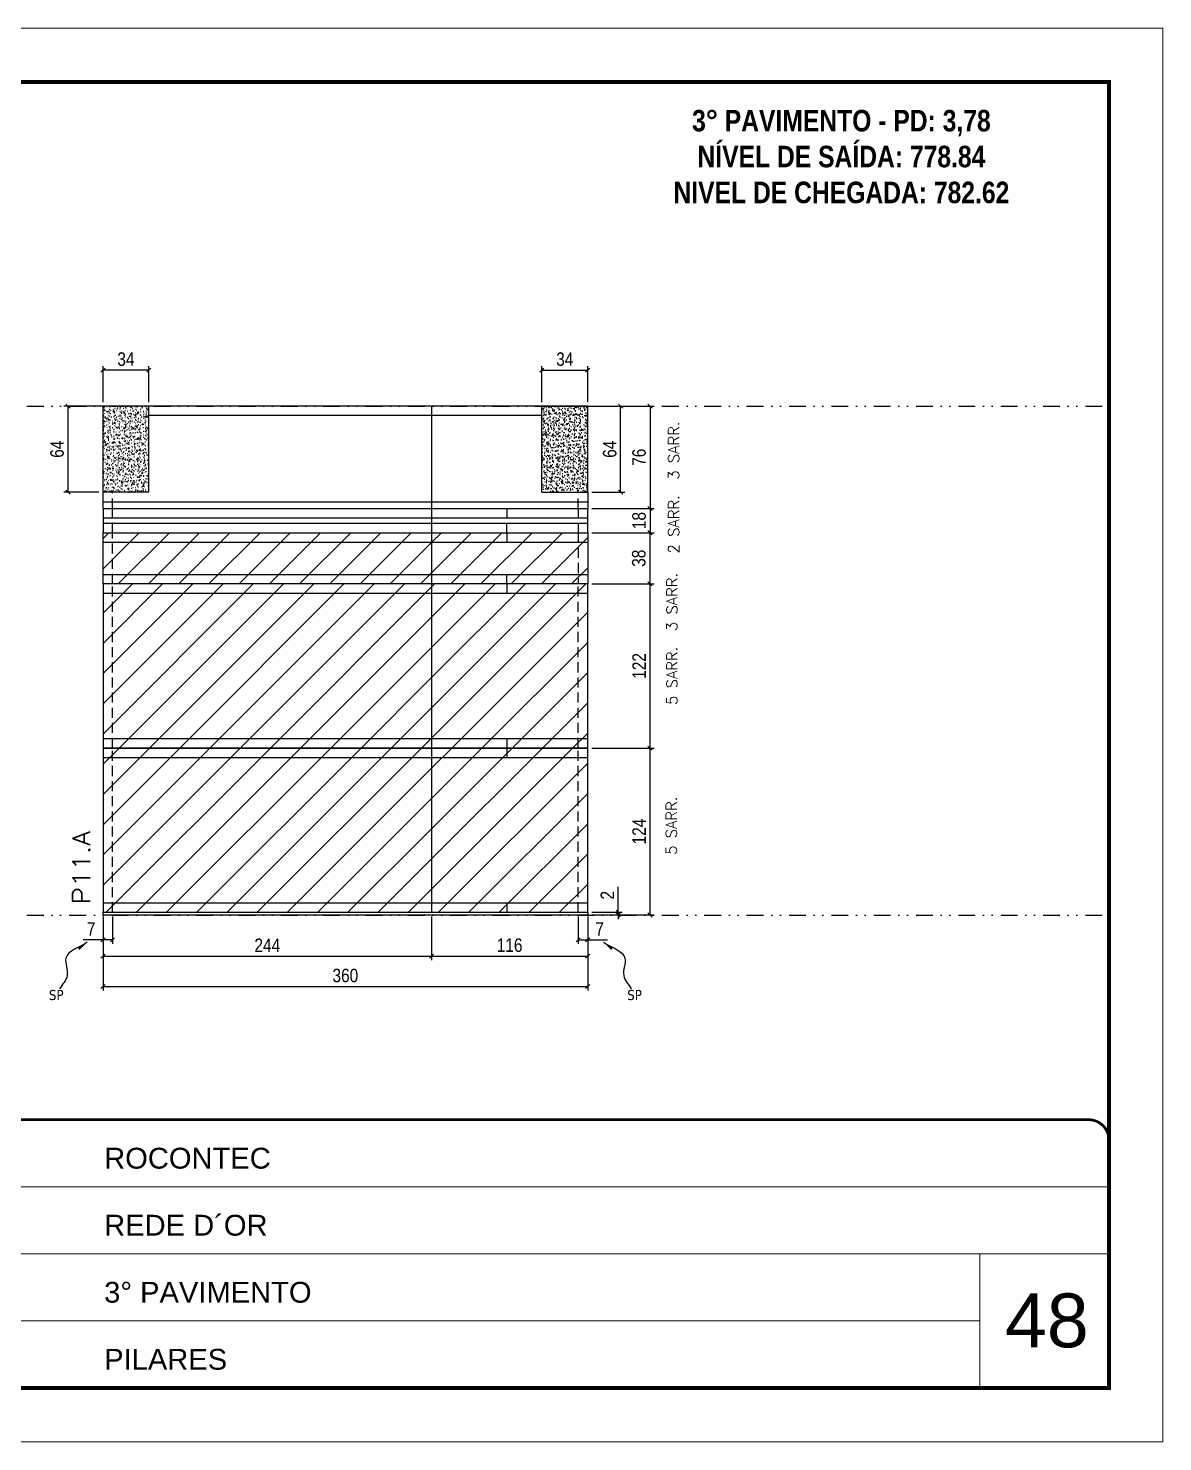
# Model space of a CAD drawing. Extents: x 2949 to 9203, y -16089 to 12527.
# Drawn here: x 8360 to 9203, y -1158 to -108 of the extents above; entities that cross this region are included whole.
import ezdxf

# ---------------------------------------------------------------- set-up
doc = ezdxf.new("R2010")
doc.units = 0
for name, pattern in [('CONTINUO', [0]), ('DASHED', [0.75, 0.5, -0.25]), ('DIVIDE2', [0.625, 0.25, -0.125, 0, -0.125, 0, -0.125]), ('HIDDEN', [0.375, 0.25, -0.125])]:
    doc.linetypes.add(name, pattern=pattern)
for name, color, linetype, lineweight in [('CARIMBO', 255, 'Continuous', 9), ('Folhas', 255, 'Continuous', 9), ('Hachura', 251, 'Continuous', 9), ('SARRAFO DE PRESSAO', 251, 'DASHED', 9), ('Texto Seção', 7, 'Continuous', 15)]:
    doc.layers.add(name, color=color, linetype=linetype, lineweight=lineweight)
for name, color, linetype in [('COTA', 241, 'Continuous'), ('NOMENCLATURA', 7, 'Continuous'), ('Nível', 160, 'Continuous'), ('Painéis', 200, 'Continuous'), ('SARR_2.2x7', 40, 'Continuous'), ('Sarrafo de Pressão', 42, 'HIDDEN'), ('texto', 7, 'Continuous')]:
    doc.layers.add(name, color=color, linetype=linetype)
doc.styles.add('ARIAL', font='arial.ttf')
doc.styles.add('COTA TECNICA', font='techl___.ttf', dxfattribs={"height": 10})
doc.styles.add('COTA TECNICA-50', font='techl___.ttf', dxfattribs={"height": 10})
doc.styles.add('REGUA-120', font='ROMANS.shx', dxfattribs={"height": 15})
doc.styles.add('ROMANC', font='techb___.ttf', dxfattribs={"height": 2.5})
doc.styles.add('ROMANS', font='romans.shx')
doc.styles.get("Standard").update_dxf_attribs({"font": 'arial.ttf'})
doc.dimstyles.new('COTA PAINEL-50', dxfattribs={"dimtxt": 10, "dimasz": 3, "dimexe": 3, "dimexo": 3, "dimgap": 3, "dimtad": 1, "dimdec": 1, "dimzin": 12, "dimdsep": 46, "dimtxsty": 'COTA TECNICA-50', "dimblk1": 'OBLIQUE', "dimblk2": 'OBLIQUE', "dimsah": 1, "dimcen": 0.9, "dimclrd": 4, "dimclre": 4, "dimclrt": 240, "dimadec": 1, "dimazin": 3, "dimtfac": 1, "dimtdec": 1, "dimtmove": 0, "dimatfit": 3, "dimfxl": 1, "dimtolj": 1, "dimtzin": 12, "dimarcsym": 0})
doc.dimstyles.new('PAINEL', dxfattribs={"dimtxt": 10, "dimasz": 3, "dimexe": 3, "dimexo": 3, "dimgap": 3, "dimtad": 1, "dimdec": 1, "dimzin": 12, "dimdsep": 46, "dimtxsty": 'COTA TECNICA', "dimblk1": 'OBLIQUE', "dimblk2": 'OBLIQUE', "dimsah": 1, "dimcen": 0.9, "dimclrd": 4, "dimclre": 4, "dimclrt": 240, "dimadec": 1, "dimazin": 3, "dimtfac": 1, "dimtdec": 1, "dimtmove": 0, "dimatfit": 3, "dimfxl": 1, "dimtolj": 1, "dimtzin": 12, "dimarcsym": 0})
doc.dimstyles.get("Standard").update_dxf_attribs({"dimtxt": 0.18, "dimasz": 0.18, "dimexe": 0.18, "dimexo": 0.0625, "dimgap": 0.09, "dimtad": 0, "dimtih": 1, "dimtoh": 1, "dimdec": 4, "dimzin": 0, "dimdsep": 46, "dimtxsty": 'Standard', "dimcen": 0.09, "dimadec": 0, "dimazin": 0, "dimtfac": 1, "dimtdec": 4, "dimtofl": 0, "dimtmove": 0, "dimatfit": 3, "dimfxl": 1, "dimtolj": 1, "dimtzin": 0, "dimarcsym": 0})
pattern_1 = [(45, (-122901.967, -34199.222), (-11.2253202, 11.2253202), [])]
pattern_2 = [(45, (0, 3445.725), (-11.22532, 11.22532), [])]

# ---------------------------------------------------------------- blocks, each defined once
blk = doc.blocks.new('9999999999')
at = {"color": 30, "linetype": 'CONTINUO'}
for p, q in [((98564.6, 34379.6), (99584, 34379.6)), ((98564.6, 34329.8), (99488, 34329.8)), ((99584, 34329.8), (99488, 34329.8)), ((99488, 34329.8), (99488, 34230.2)), ((98564.6, 34280), (99488, 34280))]:
    blk.add_line(p, q, dxfattribs=at)
at = {"color": 30, "linetype": 'CONTINUO', "const_width": 2}
blk.add_lwpolyline([(99584, 34230.2), (99584, 34414.4, 0.414214), (99569, 34429.4), (98229, 34429.4, 0.414214), (98214, 34414.4), (98214, 34245.2, 0.414214), (98229, 34230.2), (99584, 34230.2)], format="xyb", dxfattribs=at)
at = {"layer": 'Folhas'}
blk.add_lwpolyline([(98139, 34190.2), (99624, 34190.2), (99624, 35240.2), (98139, 35240.2)], close=True, dxfattribs=at)
at = {"layer": 'Folhas', "color": 30, "const_width": 3}
blk.add_lwpolyline([(98214, 34230.2), (99584, 34230.2), (99584, 35200.2), (98214, 35200.2)], close=True, dxfattribs=at)
at = {"color": 7, "linetype": 'Continuous', "ltscale": 5, "style": 'ARIAL'}
for s, height, p in [('ROCONTEC', 15.48, (98837.7, 34393.1)), ('REDE D´OR', 15.48, (98837.7, 34343.3)), ('3° PAVIMENTO', 15.483, (98837.7, 34293.5)), ('PILARES', 15.48, (98837.7, 34243.7))]:
    blk.add_text(s, height=height, dxfattribs=at).set_placement(p)
blk = doc.blocks.new('_Oblique')
at = {"color": 0, "linetype": 'ByBlock', "lineweight": -2}
blk.add_line((-0.5, -0.5), (0.5, 0.5), dxfattribs=at)
blk = doc.blocks.new('*D1453')
at = {"layer": 'COTA', "color": 4, "lineweight": -2, "transparency": 16777216}
for p, q in [((8415.4, -767.3), (8415.4, -822.5)), ((8775.4, -767.3), (8775.4, -822.5)), ((8415.4, -819.5), (8775.4, -819.5))]:
    blk.add_line(p, q, dxfattribs=at)
at = {"layer": 'Defpoints', "color": 0, "transparency": 16777216}
for p in [(8415.4, -764.3), (8775.4, -764.3), (8775.4, -819.5)]:
    blk.add_point(p, dxfattribs=at)
at = {"layer": 'COTA', "color": 4, "lineweight": -2, "transparency": 16777216, "xscale": 3, "yscale": 3, "zscale": 3, "rotation": 180}
blk.add_blockref('_Oblique', (8415.4, -819.5), dxfattribs=at)
at = {"layer": 'COTA', "color": 4, "lineweight": -2, "transparency": 16777216, "xscale": 3, "yscale": 3, "zscale": 3}
blk.add_blockref('_Oblique', (8775.4, -819.5), dxfattribs=at)
at = {"layer": 'COTA', "color": 240, "transparency": 16777216, "insert": (8595.4, -811.3), "char_height": 10, "attachment_point": 5, "style": 'COTA TECNICA'}
blk.add_mtext('\\A1;360', dxfattribs=at)
blk = doc.blocks.new('*D1454')
at = {"layer": 'COTA', "color": 4, "lineweight": -2, "transparency": 16777216}
for p, q in [((8415.4, -769.3), (8415.4, -787.8)), ((8422.4, -767.3), (8422.4, -787.8)), ((8415.4, -784.8), (8400.7, -784.8)), ((8422.4, -784.8), (8415.4, -784.8))]:
    blk.add_line(p, q, dxfattribs=at)
at = {"layer": 'Defpoints', "color": 0, "transparency": 16777216}
for p in [(8415.4, -766.3), (8422.4, -764.3), (8415.4, -784.8)]:
    blk.add_point(p, dxfattribs=at)
at = {"layer": 'COTA', "color": 4, "lineweight": -2, "transparency": 16777216, "xscale": 3, "yscale": 3, "zscale": 3, "rotation": 180}
blk.add_blockref('_Oblique', (8415.4, -784.8), dxfattribs=at)
at = {"layer": 'COTA', "color": 4, "lineweight": -2, "transparency": 16777216, "xscale": 3, "yscale": 3, "zscale": 3}
blk.add_blockref('_Oblique', (8422.4, -784.8), dxfattribs=at)
at = {"layer": 'COTA', "color": 240, "transparency": 16777216, "insert": (8406.6, -776.7), "char_height": 10, "attachment_point": 5, "style": 'COTA TECNICA-50'}
blk.add_mtext('\\A1;7', dxfattribs=at)
blk = doc.blocks.new('*D1455')
at = {"layer": 'COTA', "color": 4, "lineweight": -2, "transparency": 16777216}
for p, q in [((8768.4, -767.3), (8768.4, -787.8)), ((8775.4, -769.3), (8775.4, -787.8)), ((8768.4, -784.8), (8775.4, -784.8)), ((8775.4, -784.8), (8790.2, -784.8))]:
    blk.add_line(p, q, dxfattribs=at)
at = {"layer": 'Defpoints', "color": 0, "transparency": 16777216}
for p in [(8768.4, -764.3), (8775.4, -766.3), (8775.4, -784.8)]:
    blk.add_point(p, dxfattribs=at)
at = {"layer": 'COTA', "color": 4, "lineweight": -2, "transparency": 16777216, "xscale": 3, "yscale": 3, "zscale": 3, "rotation": 180}
blk.add_blockref('_Oblique', (8768.4, -784.8), dxfattribs=at)
at = {"layer": 'COTA', "color": 4, "lineweight": -2, "transparency": 16777216, "xscale": 3, "yscale": 3, "zscale": 3}
blk.add_blockref('_Oblique', (8775.4, -784.8), dxfattribs=at)
at = {"layer": 'COTA', "color": 240, "transparency": 16777216, "insert": (8784.3, -776.7), "char_height": 10, "attachment_point": 5, "style": 'COTA TECNICA-50'}
blk.add_mtext('\\A1;7', dxfattribs=at)
blk = doc.blocks.new('*D1456')
at = {"layer": 'COTA', "color": 4, "lineweight": -2, "transparency": 16777216}
for p, q in [((8778.4, -642.3), (8824.7, -642.3)), ((8821.7, -766.3), (8821.7, -642.3)), ((8778.4, -766.3), (8824.7, -766.3))]:
    blk.add_line(p, q, dxfattribs=at)
at = {"layer": 'Defpoints', "color": 0, "transparency": 16777216}
for p in [(8775.4, -642.3), (8821.7, -642.3), (8775.4, -766.3)]:
    blk.add_point(p, dxfattribs=at)
at = {"layer": 'COTA', "color": 4, "lineweight": -2, "transparency": 16777216, "xscale": 3, "yscale": 3, "zscale": 3}
for p, rotation in [((8821.7, -642.3), 90), ((8821.7, -766.3), 270)]:
    blk.add_blockref('_Oblique', p, dxfattribs=dict(at, rotation=rotation))
at = {"layer": 'COTA', "color": 240, "transparency": 16777216, "insert": (8813.6, -704.3), "char_height": 10, "attachment_point": 5, "rotation": 90, "style": 'COTA TECNICA-50'}
blk.add_mtext('\\A1;124', dxfattribs=at)
blk = doc.blocks.new('*D1457')
at = {"layer": 'COTA', "color": 4, "lineweight": -2, "transparency": 16777216}
for p, q in [((8798, -764.3), (8798, -745.5)), ((8778.4, -764.3), (8801, -764.3)), ((8778.4, -766.3), (8801, -766.3)), ((8798, -766.3), (8798, -764.3)), ((8798, -766.3), (8798, -769.3))]:
    blk.add_line(p, q, dxfattribs=at)
at = {"layer": 'Defpoints', "color": 0, "transparency": 16777216}
for p in [(8775.4, -764.3), (8775.4, -766.3), (8798, -766.3)]:
    blk.add_point(p, dxfattribs=at)
at = {"layer": 'COTA', "color": 4, "lineweight": -2, "transparency": 16777216, "xscale": 3, "yscale": 3, "zscale": 3}
for p, rotation in [((8798, -764.3), 270), ((8798, -766.3), 90)]:
    blk.add_blockref('_Oblique', p, dxfattribs=dict(at, rotation=rotation))
at = {"layer": 'COTA', "color": 240, "transparency": 16777216, "insert": (8790, -751.6), "char_height": 10, "attachment_point": 5, "rotation": 90, "style": 'COTA TECNICA-50'}
blk.add_mtext('\\A1;2', dxfattribs=at)
blk = doc.blocks.new('*D1458')
at = {"layer": 'COTA', "color": 4, "linetype": 'ByBlock', "lineweight": -2, "transparency": 16777216}
for p, q in [((8778.4, -520.3), (8824.7, -520.3)), ((8821.7, -642.3), (8821.7, -520.3)), ((8778.4, -642.3), (8824.7, -642.3))]:
    blk.add_line(p, q, dxfattribs=at)
at = {"layer": 'Defpoints', "color": 0, "linetype": 'ByBlock', "transparency": 16777216}
for p in [(8775.4, -520.3), (8821.7, -520.3), (8775.4, -642.3)]:
    blk.add_point(p, dxfattribs=at)
at = {"layer": 'COTA', "color": 4, "linetype": 'ByBlock', "lineweight": -2, "transparency": 16777216, "xscale": 3, "yscale": 3, "zscale": 3}
for p, rotation in [((8821.7, -520.3), 90), ((8821.7, -642.3), 270)]:
    blk.add_blockref('_Oblique', p, dxfattribs=dict(at, rotation=rotation))
at = {"layer": 'COTA', "color": 240, "linetype": 'ByBlock', "transparency": 16777216, "insert": (8813.6, -581.3), "char_height": 10, "attachment_point": 5, "rotation": 90, "style": 'COTA TECNICA'}
blk.add_mtext('\\A1;122', dxfattribs=at)
blk = doc.blocks.new('*D1459')
at = {"layer": 'COTA', "color": 4, "linetype": 'ByBlock', "lineweight": -2, "transparency": 16777216}
for p, q in [((8744.4, -388.3), (8824.7, -388.3)), ((8821.7, -388.3), (8821.7, -464.3)), ((8778.4, -464.3), (8824.7, -464.3))]:
    blk.add_line(p, q, dxfattribs=at)
at = {"layer": 'Defpoints', "color": 0, "linetype": 'ByBlock', "transparency": 16777216}
for p in [(8741.4, -388.3), (8775.4, -464.3), (8821.7, -464.3)]:
    blk.add_point(p, dxfattribs=at)
at = {"layer": 'COTA', "color": 4, "linetype": 'ByBlock', "lineweight": -2, "transparency": 16777216, "xscale": 3, "yscale": 3, "zscale": 3}
for p, rotation in [((8821.7, -388.3), 90), ((8821.7, -464.3), 270)]:
    blk.add_blockref('_Oblique', p, dxfattribs=dict(at, rotation=rotation))
at = {"layer": 'COTA', "color": 240, "linetype": 'ByBlock', "transparency": 16777216, "insert": (8813.6, -426.3), "char_height": 10, "attachment_point": 5, "rotation": 90, "style": 'COTA TECNICA'}
blk.add_mtext('\\A1;76', dxfattribs=at)
blk = doc.blocks.new('*D1464')
at = {"layer": 'COTA', "color": 4, "linetype": 'ByBlock', "lineweight": -2, "transparency": 16777216}
for p, q in [((8778.4, -388.3), (8802.9, -388.3)), ((8799.9, -452.3), (8799.9, -388.3)), ((8778.4, -452.3), (8802.9, -452.3))]:
    blk.add_line(p, q, dxfattribs=at)
at = {"layer": 'Defpoints', "color": 0, "linetype": 'ByBlock', "transparency": 16777216}
for p in [(8775.4, -388.3), (8799.9, -388.3), (8775.4, -452.3)]:
    blk.add_point(p, dxfattribs=at)
at = {"layer": 'COTA', "color": 4, "linetype": 'ByBlock', "lineweight": -2, "transparency": 16777216, "xscale": 3, "yscale": 3, "zscale": 3}
for p, rotation in [((8799.9, -388.3), 90), ((8799.9, -452.3), 270)]:
    blk.add_blockref('_Oblique', p, dxfattribs=dict(at, rotation=rotation))
at = {"layer": 'COTA', "color": 240, "linetype": 'ByBlock', "transparency": 16777216, "insert": (8791.8, -420.3), "char_height": 10, "attachment_point": 5, "rotation": 90, "style": 'COTA TECNICA'}
blk.add_mtext('\\A1;64', dxfattribs=at)
blk = doc.blocks.new('*D1466')
at = {"layer": 'COTA', "color": 4, "linetype": 'ByBlock', "lineweight": -2, "transparency": 16777216}
for p, q in [((8446.4, -388.3), (8386.4, -388.3)), ((8389.4, -452.3), (8389.4, -388.3)), ((8412.4, -452.3), (8386.4, -452.3))]:
    blk.add_line(p, q, dxfattribs=at)
at = {"layer": 'Defpoints', "color": 0, "linetype": 'ByBlock', "transparency": 16777216}
for p in [(8389.4, -388.3), (8449.4, -388.3), (8415.4, -452.3)]:
    blk.add_point(p, dxfattribs=at)
at = {"layer": 'COTA', "color": 4, "linetype": 'ByBlock', "lineweight": -2, "transparency": 16777216, "xscale": 3, "yscale": 3, "zscale": 3}
for p, rotation in [((8389.4, -388.3), 90), ((8389.4, -452.3), 270)]:
    blk.add_blockref('_Oblique', p, dxfattribs=dict(at, rotation=rotation))
at = {"layer": 'COTA', "color": 240, "linetype": 'ByBlock', "transparency": 16777216, "insert": (8381.3, -420.3), "char_height": 10, "attachment_point": 5, "rotation": 90, "style": 'COTA TECNICA'}
blk.add_mtext('\\A1;64', dxfattribs=at)
blk = doc.blocks.new('*D1467')
at = {"layer": 'COTA', "color": 4, "linetype": 'ByBlock', "lineweight": -2, "transparency": 16777216}
for p, q in [((8415.4, -385.3), (8415.4, -358.6)), ((8449.4, -361.6), (8415.4, -361.6)), ((8449.4, -385.3), (8449.4, -358.6))]:
    blk.add_line(p, q, dxfattribs=at)
at = {"layer": 'Defpoints', "color": 0, "linetype": 'ByBlock', "transparency": 16777216}
for p in [(8415.4, -361.6), (8415.4, -388.3), (8449.4, -388.3)]:
    blk.add_point(p, dxfattribs=at)
at = {"layer": 'COTA', "color": 4, "linetype": 'ByBlock', "lineweight": -2, "transparency": 16777216, "xscale": 3, "yscale": 3, "zscale": 3, "rotation": 180}
blk.add_blockref('_Oblique', (8415.4, -361.6), dxfattribs=at)
at = {"layer": 'COTA', "color": 4, "linetype": 'ByBlock', "lineweight": -2, "transparency": 16777216, "xscale": 3, "yscale": 3, "zscale": 3}
blk.add_blockref('_Oblique', (8449.4, -361.6), dxfattribs=at)
at = {"layer": 'COTA', "color": 240, "linetype": 'ByBlock', "transparency": 16777216, "insert": (8432.4, -353.4), "char_height": 10, "attachment_point": 5, "style": 'COTA TECNICA'}
blk.add_mtext('\\A1;34', dxfattribs=at)
blk = doc.blocks.new('*D1468')
at = {"layer": 'COTA', "color": 4, "linetype": 'ByBlock', "lineweight": -2, "transparency": 16777216}
for p, q in [((8741.4, -385.3), (8741.4, -358.6)), ((8741.4, -361.6), (8775.4, -361.6)), ((8775.4, -385.3), (8775.4, -358.6))]:
    blk.add_line(p, q, dxfattribs=at)
at = {"layer": 'Defpoints', "color": 0, "linetype": 'ByBlock', "transparency": 16777216}
for p in [(8775.4, -361.6), (8741.4, -388.3), (8775.4, -388.3)]:
    blk.add_point(p, dxfattribs=at)
at = {"layer": 'COTA', "color": 4, "linetype": 'ByBlock', "lineweight": -2, "transparency": 16777216, "xscale": 3, "yscale": 3, "zscale": 3, "rotation": 180}
blk.add_blockref('_Oblique', (8741.4, -361.6), dxfattribs=at)
at = {"layer": 'COTA', "color": 4, "linetype": 'ByBlock', "lineweight": -2, "transparency": 16777216, "xscale": 3, "yscale": 3, "zscale": 3}
blk.add_blockref('_Oblique', (8775.4, -361.6), dxfattribs=at)
at = {"layer": 'COTA', "color": 240, "linetype": 'ByBlock', "transparency": 16777216, "insert": (8758.4, -353.4), "char_height": 10, "attachment_point": 5, "style": 'COTA TECNICA'}
blk.add_mtext('\\A1;34', dxfattribs=at)
blk = doc.blocks.new('*D1461')
at = {"layer": 'COTA', "color": 4, "linetype": 'ByBlock', "lineweight": -2, "transparency": 16777216}
for p, q in [((8415.4, -767.3), (8415.4, -799.9)), ((8659.4, -767.3), (8659.4, -799.9)), ((8415.4, -796.9), (8659.4, -796.9))]:
    blk.add_line(p, q, dxfattribs=at)
at = {"layer": 'Defpoints', "color": 0, "linetype": 'ByBlock', "transparency": 16777216}
for p in [(8415.4, -764.3), (8659.4, -764.3), (8659.4, -796.9)]:
    blk.add_point(p, dxfattribs=at)
at = {"layer": 'COTA', "color": 4, "linetype": 'ByBlock', "lineweight": -2, "transparency": 16777216, "xscale": 3, "yscale": 3, "zscale": 3, "rotation": 180}
blk.add_blockref('_Oblique', (8415.4, -796.9), dxfattribs=at)
at = {"layer": 'COTA', "color": 4, "linetype": 'ByBlock', "lineweight": -2, "transparency": 16777216, "xscale": 3, "yscale": 3, "zscale": 3}
blk.add_blockref('_Oblique', (8659.4, -796.9), dxfattribs=at)
at = {"layer": 'COTA', "color": 240, "linetype": 'ByBlock', "transparency": 16777216, "insert": (8537.4, -788.8), "char_height": 10, "attachment_point": 5, "style": 'COTA TECNICA'}
blk.add_mtext('\\A1;244', dxfattribs=at)
blk = doc.blocks.new('*D1462')
at = {"layer": 'COTA', "color": 4, "linetype": 'ByBlock', "lineweight": -2, "transparency": 16777216}
for p, q in [((8659.4, -767.3), (8659.4, -799.9)), ((8775.4, -769.3), (8775.4, -799.9)), ((8659.4, -796.9), (8775.4, -796.9))]:
    blk.add_line(p, q, dxfattribs=at)
at = {"layer": 'Defpoints', "color": 0, "linetype": 'ByBlock', "transparency": 16777216}
for p in [(8659.4, -764.3), (8775.4, -766.3), (8775.4, -796.9)]:
    blk.add_point(p, dxfattribs=at)
at = {"layer": 'COTA', "color": 4, "linetype": 'ByBlock', "lineweight": -2, "transparency": 16777216, "xscale": 3, "yscale": 3, "zscale": 3, "rotation": 180}
blk.add_blockref('_Oblique', (8659.4, -796.9), dxfattribs=at)
at = {"layer": 'COTA', "color": 4, "linetype": 'ByBlock', "lineweight": -2, "transparency": 16777216, "xscale": 3, "yscale": 3, "zscale": 3}
blk.add_blockref('_Oblique', (8775.4, -796.9), dxfattribs=at)
at = {"layer": 'COTA', "color": 240, "linetype": 'ByBlock', "transparency": 16777216, "insert": (8717.4, -788.8), "char_height": 10, "attachment_point": 5, "style": 'COTA TECNICA'}
blk.add_mtext('\\A1;116', dxfattribs=at)
blk = doc.blocks.new('*D1460')
at = {"layer": 'COTA', "color": 4, "lineweight": -2, "transparency": 16777216}
for p, q in [((8778.4, -482.3), (8824.7, -482.3)), ((8821.7, -520.3), (8821.7, -482.3)), ((8778.4, -520.3), (8824.7, -520.3))]:
    blk.add_line(p, q, dxfattribs=at)
at = {"layer": 'Defpoints', "color": 0, "transparency": 16777216}
for p in [(8775.4, -482.3), (8821.7, -482.3), (8775.4, -520.3)]:
    blk.add_point(p, dxfattribs=at)
at = {"layer": 'COTA', "color": 4, "lineweight": -2, "transparency": 16777216, "xscale": 3, "yscale": 3, "zscale": 3}
for p, rotation in [((8821.7, -482.3), 90), ((8821.7, -520.3), 270)]:
    blk.add_blockref('_Oblique', p, dxfattribs=dict(at, rotation=rotation))
at = {"layer": 'COTA', "color": 240, "transparency": 16777216, "insert": (8813.4, -501.3), "char_height": 10, "attachment_point": 5, "rotation": 90, "style": 'COTA TECNICA'}
blk.add_mtext('\\A1;38', dxfattribs=at)
blk = doc.blocks.new('*D2817')
at = {"layer": 'COTA', "color": 4, "lineweight": -2, "transparency": 16777216}
for p, q in [((8778.4, -464.3), (8824.7, -464.3)), ((8821.7, -464.3), (8821.7, -482.3)), ((8778.4, -482.3), (8824.7, -482.3))]:
    blk.add_line(p, q, dxfattribs=at)
at = {"layer": 'Defpoints', "color": 0, "transparency": 16777216}
for p in [(8775.4, -464.3), (8775.4, -482.3), (8821.7, -482.3)]:
    blk.add_point(p, dxfattribs=at)
at = {"layer": 'COTA', "color": 4, "lineweight": -2, "transparency": 16777216, "xscale": 3, "yscale": 3, "zscale": 3}
for p, rotation in [((8821.7, -464.3), 90), ((8821.7, -482.3), 270)]:
    blk.add_blockref('_Oblique', p, dxfattribs=dict(at, rotation=rotation))
at = {"layer": 'COTA', "color": 240, "transparency": 16777216, "insert": (8813.6, -473.3), "char_height": 10, "attachment_point": 5, "rotation": 90, "style": 'COTA TECNICA-50'}
blk.add_mtext('\\A1;18', dxfattribs=at)

msp = doc.modelspace()

# ---------------------------------------------------------------- hatches: boundary and pattern name
at = {"layer": 'COTA', "linetype": 'ByBlock'}
h = msp.add_hatch(dxfattribs=at)
h.set_pattern_fill('AR-CONC', color=256, scale=0.03)
h.paths.add_polyline_path([(8449.44, -388.31), (8415.44, -388.31), (8415.44, -452.31), (8449.44, -452.31)])
h = msp.add_hatch(dxfattribs=at)
h.set_pattern_fill('AR-CONC', color=256, scale=0.03)
h.paths.add_polyline_path([(8775.44, -388.31), (8741.44, -388.31), (8741.44, -452.31), (8775.44, -452.31)])
at = {"layer": 'Hachura', "linetype": 'ByBlock'}
h = msp.add_hatch(dxfattribs=at)
h.set_pattern_fill('ANSI31', color=256, scale=5)
h.set_pattern_definition(pattern_2)
h.paths.add_polyline_path([(8659.44, -520.31), (8659.44, -482.31), (8415.44, -482.31), (8415.44, -520.31)])
h = msp.add_hatch(dxfattribs=at)
h.set_pattern_fill('ANSI31', color=256, scale=5)
h.set_pattern_definition(pattern_2)
h.paths.add_polyline_path([(8659.44, -520.31), (8775.44, -520.31), (8775.44, -482.31), (8659.44, -482.31)])
h = msp.add_hatch(dxfattribs=at)
h.set_pattern_fill('ANSI31', color=256, scale=5)
h.set_pattern_definition(pattern_1)
h.paths.add_polyline_path([(8659.44, -642.31), (8659.44, -520.31), (8415.44, -520.31), (8415.44, -642.31)])
h = msp.add_hatch(dxfattribs=at)
h.set_pattern_fill('ANSI31', color=256, scale=5)
h.set_pattern_definition(pattern_1)
h.paths.add_polyline_path([(8775.44, -642.31), (8775.44, -520.31), (8659.44, -520.31), (8659.44, -642.31)])
h = msp.add_hatch(dxfattribs=at)
h.set_pattern_fill('ANSI31', color=256, scale=5)
h.set_pattern_definition(pattern_1)
h.paths.add_polyline_path([(8415.44, -642.31), (8415.44, -764.31), (8659.44, -764.31), (8659.44, -642.31)])
h = msp.add_hatch(dxfattribs=at)
h.set_pattern_fill('ANSI31', color=256, scale=5)
h.set_pattern_definition(pattern_1)
h.paths.add_polyline_path([(8659.44, -764.31), (8775.44, -764.31), (8775.44, -642.31), (8659.44, -642.31)])

# ---------------------------------------------------------------- linework, layer by layer
at = {"layer": 'COTA', "linetype": 'ByBlock'}
for p, q in [((8415.44, -452.31), (8415.44, -388.31)), ((8449.44, -388.31), (8415.44, -388.31)), ((8775.44, -388.31), (8741.44, -388.31)), ((8775.44, -452.31), (8775.44, -388.31))]:
    msp.add_line(p, q, dxfattribs=at)
at = {"layer": 'Nível', "color": 4, "linetype": 'DIVIDE2', "ltscale": 50}
for p, q in [((8138.69, -388.31), (9162.53, -388.31)), ((8138.69, -766.31), (9162.53, -766.31))]:
    msp.add_line(p, q, dxfattribs=at)
at = {"layer": 'Painéis'}
for p, q in [((8741.44, -388.31), (8449.44, -388.31)), ((8449.44, -452.31), (8449.44, -388.31)), ((8659.44, -388.31), (8659.44, -764.31)), ((8741.44, -452.31), (8741.44, -388.31)), ((8449.44, -452.31), (8415.44, -452.31)), ((8415.44, -464.31), (8415.44, -452.31)), ((8741.44, -452.31), (8775.44, -452.31)), ((8775.44, -452.31), (8775.44, -464.31)), ((8415.44, -464.31), (8775.44, -464.31)), ((8415.44, -464.31), (8415.44, -482.31)), ((8775.44, -482.31), (8775.44, -464.31)), ((8415.44, -520.31), (8415.44, -482.31)), ((8415.44, -482.31), (8775.44, -482.31)), ((8775.44, -482.31), (8775.44, -520.31)), ((8415.44, -520.31), (8415.44, -764.31)), ((8775.44, -520.31), (8415.44, -520.31)), ((8775.44, -764.31), (8775.44, -520.31)), ((8775.44, -642.31), (8415.44, -642.31)), ((8415.44, -642.31), (8775.44, -642.31)), ((8415.44, -764.31), (8775.44, -764.31))]:
    msp.add_line(p, q, dxfattribs=at)
msp.add_lwpolyline([(8415.44, -764.31), (8775.44, -764.31), (8775.44, -766.31), (8415.44, -766.31)], close=True, dxfattribs=at)
at = {"layer": 'SARR_2.2x7'}
for p, q in [((8659.44, -395.31), (8449.44, -395.31)), ((8741.44, -395.31), (8659.44, -395.31)), ((8415.44, -459.31), (8659.44, -459.31)), ((8659.44, -459.31), (8775.44, -459.31)), ((8415.44, -471.31), (8715.44, -471.31)), ((8715.44, -464.31), (8715.44, -471.31)), ((8715.44, -471.31), (8775.44, -471.31)), ((8415.44, -475.31), (8715.44, -475.31)), ((8715.44, -475.31), (8775.44, -475.31)), ((8715.44, -482.31), (8715.44, -475.31)), ((8715.44, -482.31), (8715.44, -489.31)), ((8415.44, -489.31), (8715.44, -489.31)), ((8715.44, -489.31), (8775.44, -489.31)), ((8415.44, -513.31), (8715.44, -513.31)), ((8715.44, -513.31), (8775.44, -513.31)), ((8715.44, -520.31), (8715.44, -513.31)), ((8715.44, -520.31), (8715.44, -527.31)), ((8415.44, -527.31), (8715.44, -527.31)), ((8715.44, -527.31), (8775.44, -527.31)), ((8415.44, -635.31), (8715.44, -635.31)), ((8715.44, -635.31), (8775.44, -635.31)), ((8715.44, -635.31), (8715.44, -642.31)), ((8415.44, -649.31), (8715.44, -649.31)), ((8715.44, -642.31), (8715.44, -649.31)), ((8715.44, -649.31), (8775.44, -649.31)), ((8415.44, -757.31), (8715.44, -757.31)), ((8715.44, -757.31), (8775.44, -757.31)), ((8715.44, -757.31), (8715.44, -764.31))]:
    msp.add_line(p, q, dxfattribs=at)
at = {"layer": 'Sarrafo de Pressão', "ltscale": 30}
for p, q in [((8422.44, -464.31), (8422.44, -452.31)), ((8768.44, -464.31), (8768.44, -452.31)), ((8422.44, -482.31), (8422.44, -464.31)), ((8768.44, -464.31), (8768.44, -482.31)), ((8422.44, -520.31), (8422.44, -482.31)), ((8768.44, -482.31), (8768.44, -520.31)), ((8422.44, -642.31), (8422.44, -520.31)), ((8768.44, -642.31), (8768.44, -520.31)), ((8422.44, -764.31), (8422.44, -642.31)), ((8768.44, -764.31), (8768.44, -642.31))]:
    msp.add_line(p, q, dxfattribs=at)

# ---------------------------------------------------------------- block references
at = {"layer": 'SARRAFO DE PRESSAO', "color": 6, "linetype": 'ByBlock'}
msp.add_blockref('9999999999', (-90421.44, -35347.8), dxfattribs=at)

# ---------------------------------------------------------------- texts
at = {"layer": 'CARIMBO', "style": 'ARIAL'}
msp.add_text('48', height=40, dxfattribs=at).set_placement((9085.39, -1087.45))
at = {"layer": 'NOMENCLATURA', "color": 2, "insert": (8963.86, -141.53), "char_height": 16, "attachment_point": 2, "style": 'ROMANC'}
msp.add_mtext_dynamic_manual_height_columns('\\P3° PAVIMENTO - PD: 3,78\\PNÍVEL DE SAÍDA: 778.84\\PNIVEL DE CHEGADA: 782.62', width=300.2766, gutter_width=1, heights=[0], dxfattribs=at)
at = {"layer": 'texto', "color": 0, "char_height": 7.5, "attachment_point": 5}
for insert in [(8380.66, -825.8), (8810.21, -825.8)]:
    msp.add_mtext('{\\fTahoma|b0|i0|c0|p34;\\C4;SP}', dxfattribs=dict(at, insert=insert))
at = {"layer": 'Texto Seção', "linetype": 'Continuous', "style": 'ROMANS'}
for s, p in [('3 SARR.', (8843.28, -442.93)), ('2 SARR.', (8843.28, -497.68)), ('3 SARR.', (8841.98, -555.39)), ('5 SARR.', (8841.98, -610.28)), ('5 SARR.', (8841.56, -721.59))]:
    msp.add_text(s, height=8, rotation=90, dxfattribs=at).set_placement(p)
at = {"layer": 'Texto Seção', "style": 'REGUA-120', "width": 1.1}
msp.add_text('P11.A', height=13, rotation=90, dxfattribs=at).set_placement((8405.85, -758.41))

# ---------------------------------------------------------------- dimensions: what is measured, and where the dimension line sits
at = {"layer": 'COTA', "linetype": 'ByBlock'}
for base, p1, p2, picture, middle in [((8415.44, -361.62), (8449.44, -388.31), (8415.44, -388.31), '*D1467', (8432.44, -353.4)), ((8775.44, -361.62), (8741.44, -388.31), (8775.44, -388.31), '*D1468', (8758.44, -353.4)), ((8659.44, -796.9), (8415.44, -764.31), (8659.44, -764.31), '*D1461', (8537.44, -788.83))]:
    dim = msp.add_linear_dim(base=base, p1=p1, p2=p2, dimstyle='PAINEL', dxfattribs=at)
    dim.commit()
    dim.dimension.update_dxf_attribs({"geometry": picture, "text_midpoint": middle})
for base, p1, p2, picture, middle in [((8389.4, -388.31), (8415.44, -452.31), (8449.44, -388.31), '*D1466', (8381.29, -420.31)), ((8821.68, -464.31), (8741.44, -388.31), (8775.44, -464.31), '*D1459', (8813.57, -426.31))]:
    dim = msp.add_linear_dim(base=base, p1=p1, p2=p2, angle=90, dimstyle='PAINEL', dxfattribs=at)
    dim.commit()
    dim.dimension.update_dxf_attribs({"geometry": picture, "text_midpoint": middle})
for base, p1, p2, picture, middle in [((8799.91, -388.31), (8775.44, -452.31), (8775.44, -388.31), '*D1464', (8791.81, -420.31)), ((8821.68, -520.31), (8775.44, -642.31), (8775.44, -520.31), '*D1458', (8813.62, -581.31))]:
    dim = msp.add_linear_dim(base=base, p1=p1, p2=p2, angle=90, dimstyle='PAINEL', override={"dimtmove": 1}, dxfattribs=at)
    dim.commit()
    dim.dimension.update_dxf_attribs({"geometry": picture, "text_midpoint": middle})
at = {"layer": 'COTA'}
for base, p1, p2, angle, dimstyle, picture, middle in [((8821.68, -482.31), (8775.44, -464.31), (8775.44, -482.31), 90, 'COTA PAINEL-50', '*D2817', (8813.58, -473.31)), ((8821.68, -482.31), (8775.44, -520.31), (8775.44, -482.31), 90, 'PAINEL', '*D1460', (8813.44, -501.31)), ((8821.68, -642.31), (8775.44, -766.31), (8775.44, -642.31), 90, 'COTA PAINEL-50', '*D1456', (8813.6, -704.31)), ((8415.44, -784.82), (8422.44, -764.31), (8415.44, -766.31), 180, 'COTA PAINEL-50', '*D1454', (8406.57, -776.75))]:
    dim = msp.add_linear_dim(base=base, p1=p1, p2=p2, angle=angle, dimstyle=dimstyle, dxfattribs=at)
    dim.commit()
    dim.dimension.update_dxf_attribs({"geometry": picture, "text_midpoint": middle})
dim = msp.add_linear_dim(base=(8797.96, -766.31), p1=(8775.44, -764.31), p2=(8775.44, -766.31), angle=90, dimstyle='COTA PAINEL-50', dxfattribs=at)
dim.commit()
dim.dimension.update_dxf_attribs({"geometry": '*D1457', "text_midpoint": (8797.96, -751.56), "dimtype": 160})
dim = msp.add_linear_dim(base=(8775.44, -819.5), p1=(8415.44, -764.31), p2=(8775.44, -764.31), dimstyle='PAINEL', override={"dimarcsym": 2}, dxfattribs=at)
dim.commit()
dim.dimension.update_dxf_attribs({"geometry": '*D1453', "text_midpoint": (8595.44, -811.28)})
at = {"layer": 'COTA', "linetype": 'ByBlock'}
dim = msp.add_linear_dim(base=(8775.44, -796.9), p1=(8659.44, -764.31), p2=(8775.44, -766.31), dimstyle='PAINEL', override={"dimtmove": 1}, dxfattribs=at)
dim.commit()
dim.dimension.update_dxf_attribs({"geometry": '*D1462', "text_midpoint": (8717.44, -788.8)})
at = {"layer": 'COTA'}
dim = msp.add_linear_dim(base=(8775.44, -784.82), p1=(8768.44, -764.31), p2=(8775.44, -766.31), dimstyle='COTA PAINEL-50', dxfattribs=at)
dim.commit()
dim.dimension.update_dxf_attribs({"geometry": '*D1455', "text_midpoint": (8784.3, -776.75)})

# ---------------------------------------------------------------- leaders
at = {"layer": 'COTA', "path_type": 1}
for points in [[(8403.61, -786.49), (8387.82, -798.32), (8388.75, -811.33), (8383.2, -821.11)], [(8787.27, -786.49), (8803.05, -798.32), (8802.13, -811.33), (8807.68, -821.11)]]:
    msp.add_leader(points, dimstyle='Standard', override={"dimasz": 8}, dxfattribs=at)

doc.saveas('drawing.dxf')
